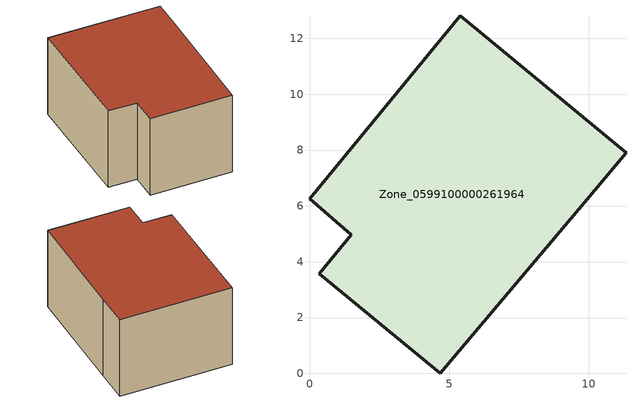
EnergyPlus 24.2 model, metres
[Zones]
Zone_0599100000261964
 floor ground (C_G): 9.84,6.11 4.68,0 0.34,3.56 1.49,4.97 0,6.26 5.4,12.81 11.34,7.9 z0
 wall outside (C_F): 11.34,7.9 5.4,12.81 0,6.26 1.49,4.97 0.34,3.56 4.68,0 9.84,6.11 11.34,7.9 z0:5.82
 roof outside (C_R): 4.68,0 9.84,6.11 11.34,7.9 5.4,12.81 0,6.26 1.49,4.97 0.34,3.56 z5.82
[BUILDING]
Pand.0599100000261964: North Axis=0; Terrain=City; Loads Convergence Tolerance Value=0.04; Temperature Convergence Tolerance Value=0.4; Solar Distribution=FullExterior; Maximum Number of Warmup Days=25; Minimum Number of Warmup Days=1
[Site:Location]
Rotterdam.The.Hague.AP_ZH_NLD Design_Conditions: Latitude=51.96; Longitude=4.45; Time Zone=1; Elevation=-4.5
[SITE:GROUNDTEMPERATURE:BUILDINGSURFACE]
18, 18, 18, 18, 18, 18, 18, 18, 18, 18, 18, 18
[MATERIAL] Thermal Absorptance=0.9; Solar Absorptance=0.7; Visible Absorptance=0.7
Name | Roughness | Thickness | Conductivity | Density | Specific Heat
G.TC.1946 | MediumSmooth | 0.15 | 1 | 540 | 1210
F.TC.1946 | Rough | 0.3 | 0.857143 | 1920 | 840
R.TC.1946 | MediumRough | 0.2 | 0.909091 | 1500 | 1000
[CONSTRUCTION]
C_G: G.TC.1946
C_F: F.TC.1946
C_R: R.TC.1946
[ZONE]
Zone_0599100000261964: Type=1; Multiplier=1; Ceiling Height=Autocalculate; Volume=Autocalculate; Floor Area=autocalculate; Part of Total Floor Area=Yes
[ZONEINFILTRATION:DESIGNFLOWRATE]
Infil_Zone_0599100000261964: Zone or ZoneList or Space or SpaceList=Zone_0599100000261964; Schedule=AlwaysOn; Design Flow Rate Calculation Method=Flow/Area; Flow Rate per Floor Area=0.003; Constant Term Coefficient=1; Temperature Term Coefficient=0; Velocity Term Coefficient=0; Velocity Squared Term Coefficient=0
[HVACTEMPLATE:ZONE:IDEALLOADSAIRSYSTEM]
Zone_0599100000261964: Maximum Heating Supply Air Temperature=50; Minimum Cooling Supply Air Temperature=13; Maximum Heating Supply Air Humidity Ratio=0.0156; Minimum Cooling Supply Air Humidity Ratio=0.0077; Heating Limit=NoLimit; Cooling Limit=NoLimit; Dehumidification Control Type=ConstantSensibleHeatRatio; Cooling Sensible Heat Ratio=0.7; Dehumidification Setpoint=60; Humidification Control Type=None; Humidification Setpoint=30; Outdoor Air Method=None; Outdoor Air Flow Rate per Person=0.00944; Outdoor Air Flow Rate per Zone Floor Area=0; Outdoor Air Flow Rate per Zone=0; Demand Controlled Ventilation Type=None; Outdoor Air Economizer Type=NoEconomizer; Heat Recovery Type=None; Sensible Heat Recovery Effectiveness=0.7; Latent Heat Recovery Effectiveness=0.65
[ZONECONTROL:THERMOSTAT]
ThermostatControl_Zone_0599100000261964: Zone or ZoneList=Zone_0599100000261964; Control Type Schedule=DualSetpointControlType; Control 1=Thermostat_Zone_0599100000261964; Temperature Difference Between Cutout And Setpoint=0
[THERMOSTATSETPOINT:DUALSETPOINT]
Thermostat_Zone_0599100000261964: Heating Setpoint Temperature Schedule=HeatingSetpoint_Zone_0599100000261964; Cooling Setpoint Temperature Schedule=CoolingSetpoint_Zone_0599100000261964
[SCHEDULE:COMPACT]
HeatingSetpoint_Zone_0599100000261964: Through: 12/31, For: AllDays, Until: 24:00, 21
CoolingSetpoint_Zone_0599100000261964: Through: 12/31, For: AllDays, Until: 24:00, 24
DualSetpointControlType: Through: 12/31, For: AllDays, Until: 24:00, 4
AlwaysOn: Through: 12/31, For: AllDays, Until: 24:00, 1
